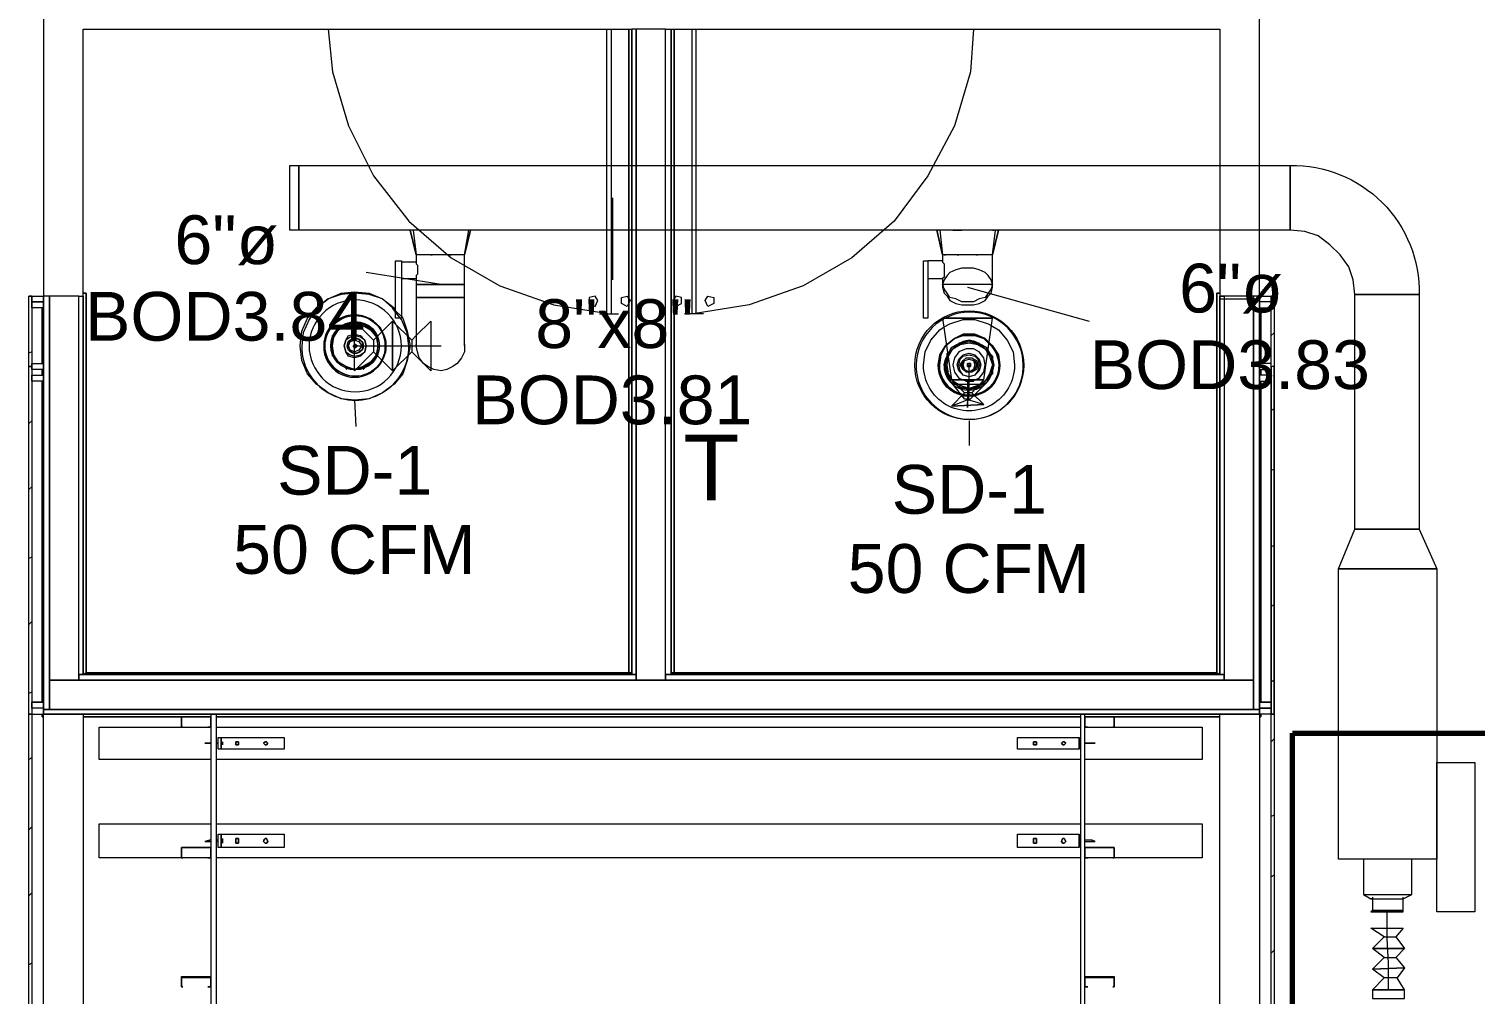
# Model space of a CAD drawing. Header units: metres. Extents: x 29 to 268, y -7 to 151.
# Drawn here: x 57.362 to 61.882, y 43.579 to 46.596 of the extents above; entities that cross this region are included whole.
import ezdxf

# ---------------------------------------------------------------- set-up
doc = ezdxf.new("R2010")
doc.units = ezdxf.units.M
doc.layers.add('HVAC - Ductos', color=5, linetype='Continuous', lineweight=50)
doc.layers.add('PDF2_Geometry', color=7, linetype='Continuous', true_color=0xaaaaaa)
doc.layers.add('PDF2_Text', color=7, linetype='Continuous')
doc.styles.add('PDF Helvetica', font='')
doc.styles.get('PDF Helvetica').set_extended_font_data('Helvetica')

msp = doc.modelspace()

# ---------------------------------------------------------------- linework, layer by layer
at = {"layer": 'HVAC - Ductos', "lineweight": 0}
for points in [[(58.2054, 46.1684), (58.2054, 45.9668), (58.1779, 45.9668), (58.1779, 46.1684)], [(61.3038, 45.9668), (58.2054, 45.9668), (58.2054, 46.1684), (61.3038, 46.1684)], [(58.6179, 45.8889), (58.6225, 45.8889)], [(58.6729, 45.8889), (58.6775, 45.8889), (58.6821, 45.8889), (58.6775, 45.8889)], [(60.2221, 45.8889), (60.2267, 45.8889)], [(60.2633, 45.8889), (60.2679, 45.8889)], [(60.3229, 45.8889), (60.3275, 45.8889)], [(58.5263, 45.6918), (58.5079, 45.6918), (58.5079, 45.8705), (58.5263, 45.8705)], [(60.1717, 45.6918), (60.1579, 45.6918), (60.1579, 45.8705), (60.1717, 45.8705)], [(58.7233, 45.7972), (58.7141, 45.7972), (58.7005, 45.7972), (58.6867, 45.7972), (58.6683, 45.7972), (58.65, 45.7972), (58.6271, 45.7972), (58.6087, 45.7972), (58.595, 45.7972), (58.5813, 45.7972), (58.5767, 45.7972), (58.5721, 45.7972), (58.5721, 45.756), (58.5767, 45.756), (58.5813, 45.756), (58.595, 45.756), (58.6087, 45.756), (58.6271, 45.756), (58.65, 45.756), (58.6683, 45.756), (58.6867, 45.756), (58.7005, 45.756), (58.7141, 45.756), (58.7233, 45.756)], [(60.2175, 45.788), (60.2221, 45.7697), (60.2313, 45.7605), (60.2404, 45.7468), (60.2588, 45.7376), (60.2771, 45.733), (60.2955, 45.733), (60.3138, 45.733), (60.3321, 45.7376), (60.3505, 45.7468), (60.3596, 45.7605), (60.3688, 45.7697), (60.3733, 45.788), (60.3733, 45.7972), (60.3688, 45.7834), (60.3596, 45.7697), (60.3505, 45.756), (60.3321, 45.7514), (60.3138, 45.7422), (60.2955, 45.7422), (60.2771, 45.7422), (60.2588, 45.7514), (60.2404, 45.756), (60.2313, 45.7697), (60.2221, 45.7834), (60.2175, 45.7972)], [(61.5055, 45.0318), (61.5055, 45.7651), (61.7071, 45.7651), (61.7071, 45.0318)], [(58.4529, 45.6047), (58.4483, 45.5772), (58.43, 45.5542), (58.4071, 45.5405), (58.3796, 45.5314), (58.3521, 45.5405), (58.3291, 45.5542), (58.3154, 45.5772), (58.3109, 45.6047), (58.3154, 45.6322), (58.3291, 45.6551), (58.3521, 45.6688), (58.3796, 45.678), (58.4071, 45.6688), (58.43, 45.6551), (58.4483, 45.6322)], [(58.4163, 45.6047), (58.4117, 45.623), (58.3979, 45.6322), (58.3796, 45.6368), (58.3659, 45.6322), (58.3521, 45.623), (58.3475, 45.6047), (58.3521, 45.623), (58.3613, 45.6368), (58.3796, 45.6414), (58.3979, 45.6368), (58.4117, 45.623)], [(58.3475, 45.6047), (58.3521, 45.5864), (58.3659, 45.5772), (58.3796, 45.5726), (58.3979, 45.5772), (58.4117, 45.5864), (58.4163, 45.6047), (58.4117, 45.5864), (58.3979, 45.5726), (58.3796, 45.568), (58.3613, 45.5726), (58.3521, 45.5864)], [(58.4071, 45.6047), (58.4025, 45.591), (58.3887, 45.5818), (58.375, 45.5818), (58.3613, 45.591), (58.3567, 45.6047), (58.3613, 45.6184), (58.375, 45.6276), (58.3887, 45.6276), (58.4025, 45.6184)], [(58.4025, 45.6047), (58.3933, 45.591), (58.3796, 45.5864), (58.3659, 45.591), (58.3613, 45.6047), (58.3659, 45.6184), (58.3796, 45.623), (58.3933, 45.6184)], [(58.3841, 45.6047), (58.3841, 45.6093), (58.3796, 45.6093), (58.375, 45.6047), (58.3796, 45.6093), (58.3841, 45.6093), (58.3887, 45.6047), (58.3841, 45.6001), (58.3796, 45.6001), (58.375, 45.6047), (58.3796, 45.6001), (58.3841, 45.6001)], [(60.2542, 45.6276), (60.2817, 45.6368), (60.3183, 45.6368), (60.3459, 45.6276), (60.3596, 45.6139), (60.3459, 45.6276), (60.3183, 45.6368), (60.2817, 45.6368), (60.2542, 45.6276), (60.2817, 45.6414), (60.3183, 45.6414), (60.3505, 45.6276), (60.3596, 45.6184), (60.3505, 45.6276), (60.3183, 45.6414), (60.2817, 45.6414), (60.2542, 45.6276), (60.2313, 45.6093), (60.2542, 45.6276), (60.2267, 45.6047)], [(60.3642, 45.5084), (60.3505, 45.4947), (60.3367, 45.481), (60.3183, 45.4718), (60.3001, 45.4718), (60.2817, 45.4718), (60.2633, 45.481), (60.2496, 45.4947), (60.2359, 45.5084), (60.2313, 45.5268), (60.2267, 45.5451), (60.2313, 45.5634), (60.2359, 45.5818), (60.2496, 45.5955), (60.2633, 45.6093), (60.2817, 45.6139), (60.3001, 45.6184), (60.3183, 45.6139), (60.3367, 45.6093), (60.3505, 45.5955), (60.3642, 45.5818), (60.3733, 45.5634), (60.3733, 45.5451), (60.3733, 45.5268)], [(60.2359, 45.5726), (60.2496, 45.5955), (60.2725, 45.6093), (60.3001, 45.6139), (60.3275, 45.6093), (60.3505, 45.5955), (60.3642, 45.5726), (60.3733, 45.5451), (60.3642, 45.5176), (60.3505, 45.4947), (60.3275, 45.481), (60.3001, 45.4718), (60.2725, 45.481), (60.2496, 45.4947), (60.2359, 45.5176), (60.2313, 45.5451)], [(60.3275, 45.6139), (60.3551, 45.6001), (60.3596, 45.591), (60.3551, 45.6001), (60.3367, 45.6093), (60.3183, 45.6184), (60.3001, 45.623)], [(60.2679, 45.5634), (60.2817, 45.5772), (60.3001, 45.5818), (60.3183, 45.5772), (60.3321, 45.5634), (60.3367, 45.5451), (60.3321, 45.5268), (60.3183, 45.513), (60.3001, 45.5084), (60.2817, 45.513), (60.2679, 45.5268), (60.2633, 45.5451)], [(60.2725, 45.5634), (60.2817, 45.5726), (60.3001, 45.5772), (60.3183, 45.5726), (60.3275, 45.5634), (60.3321, 45.5451), (60.3275, 45.5268), (60.3183, 45.513), (60.3001, 45.5084), (60.2817, 45.513), (60.2725, 45.5268), (60.2679, 45.5451)], [(60.2817, 45.5588), (60.2909, 45.568), (60.3092, 45.568), (60.3229, 45.5588), (60.3275, 45.5451), (60.3229, 45.5314), (60.3092, 45.5222), (60.2909, 45.5222), (60.2817, 45.5314), (60.2725, 45.5451)], [(60.2817, 45.5588), (60.2909, 45.568), (60.3092, 45.568), (60.3183, 45.5588), (60.3229, 45.5451), (60.3183, 45.5314), (60.3092, 45.5222), (60.2909, 45.5222), (60.2817, 45.5314), (60.2771, 45.5451)], [(60.2863, 45.5588), (60.3001, 45.5634), (60.3138, 45.5588), (60.3183, 45.5451), (60.3138, 45.5314), (60.3001, 45.5222), (60.2863, 45.5314), (60.2817, 45.5451)], [(60.2955, 45.5497), (60.2955, 45.5451), (60.2955, 45.5497), (60.3046, 45.5497), (60.3046, 45.5451), (60.3046, 45.5497)], [(60.3046, 45.5405), (60.3046, 45.5451), (60.3046, 45.5405), (60.2955, 45.5405), (60.2955, 45.5451), (60.2955, 45.5405)], [(60.245, 45.4992), (60.2496, 45.4992), (60.2633, 45.4992), (60.2817, 45.4992), (60.3046, 45.4992), (60.3275, 45.4992), (60.3413, 45.4992), (60.3459, 45.4992), (60.3413, 45.4992), (60.3275, 45.4992), (60.3046, 45.4992), (60.2817, 45.4992), (60.2633, 45.4992), (60.2496, 45.4992)], [(61.7621, 44.908), (61.7621, 44.0005), (61.4551, 44.0005), (61.4551, 44.908)], [(61.7621, 44.303), (61.8813, 44.303), (61.8813, 43.8355), (61.7621, 43.8355)], [(61.6842, 43.8905), (61.6842, 44.0005), (61.6797, 44.0005), (61.6751, 44.0005), (61.6613, 44.0005), (61.6475, 44.0005), (61.6292, 44.0005), (61.6063, 44.0005), (61.5879, 44.0005), (61.5697, 44.0005), (61.5559, 44.0005), (61.5421, 44.0005), (61.5329, 44.0005), (61.5329, 43.8905), (61.5559, 43.8768), (61.5605, 43.8768), (61.5697, 43.8768), (61.5834, 43.8768), (61.6063, 43.8768), (61.6292, 43.8768), (61.6475, 43.8768), (61.6567, 43.8768)], [(61.6567, 43.8355), (61.6567, 43.8401), (61.6521, 43.8401), (61.6384, 43.8401), (61.62, 43.8401), (61.5971, 43.8401), (61.5788, 43.8401), (61.5651, 43.8401), (61.5605, 43.8401), (61.5559, 43.8355), (61.5605, 43.8355), (61.5742, 43.8355), (61.5971, 43.8355), (61.62, 43.8355), (61.6384, 43.8355), (61.6521, 43.8355)], [(61.5605, 43.8401), (61.5651, 43.8401), (61.5742, 43.8401), (61.5834, 43.8401), (61.5925, 43.8401), (61.6063, 43.8401), (61.62, 43.8401), (61.6338, 43.8401), (61.6429, 43.8401), (61.6521, 43.8401), (61.6567, 43.8401), (61.6521, 43.8401), (61.6429, 43.8401), (61.6338, 43.8401), (61.62, 43.8401), (61.6063, 43.8401), (61.5925, 43.8401), (61.5834, 43.8401), (61.5742, 43.8401), (61.5651, 43.8401)], [(61.6613, 43.5926), (61.6567, 43.5926), (61.6475, 43.5926), (61.6384, 43.5926), (61.6246, 43.5926), (61.6109, 43.5926), (61.5971, 43.5926), (61.5879, 43.5926), (61.5742, 43.5926), (61.5697, 43.5926), (61.5605, 43.5926), (61.5697, 43.5926), (61.5742, 43.5926), (61.5879, 43.5926), (61.5971, 43.5926), (61.6109, 43.5926), (61.6246, 43.5926), (61.6384, 43.5926), (61.6475, 43.5926), (61.6567, 43.5926)], [(61.5605, 43.5926), (61.5651, 43.5926), (61.5788, 43.5926), (61.6017, 43.5926), (61.6246, 43.5926), (61.6429, 43.5926), (61.6567, 43.5926), (61.6613, 43.5926), (61.6567, 43.5926), (61.6429, 43.5926), (61.6246, 43.5926), (61.6017, 43.5926), (61.5788, 43.5926), (61.5651, 43.5926)], [(61.6613, 43.5926), (61.6567, 43.5926), (61.6429, 43.5926), (61.6246, 43.5926), (61.6017, 43.5926), (61.5788, 43.5926), (61.5651, 43.5926), (61.5605, 43.5926), (61.5651, 43.5926), (61.5788, 43.5926), (61.6017, 43.5926), (61.6246, 43.5926), (61.6429, 43.5926), (61.6567, 43.5926)]]:
    msp.add_lwpolyline(points, close=True, dxfattribs=at)
for points in [[(61.7071, 45.7651), (61.5055, 45.7651), (61.5009, 45.811), (61.4871, 45.8522), (61.4596, 45.8889), (61.4275, 45.921), (61.3909, 45.9484), (61.3496, 45.9622), (61.3038, 45.9668), (61.3038, 46.1684, -0.426212)], [(58.2375, 45.6047, 0.994592), (58.5263, 45.6047, 0.994121)], [(58.2833, 45.6047, 1.018637), (58.4759, 45.6047, 1.009884)], [(60.135, 45.5451, 1.013601), (60.4696, 45.5451, 0.986188)], [(60.3963, 45.5451, -1.018616), (60.2038, 45.5451), (60.2083, 45.5772), (60.2267, 45.6047), (60.2313, 45.6093), (60.2267, 45.6047), (60.2083, 45.5772), (60.2038, 45.5451), (60.2083, 45.513), (60.2267, 45.481), (60.2542, 45.4626), (60.2817, 45.4488), (60.3183, 45.4488), (60.3505, 45.4626), (60.3733, 45.481), (60.3917, 45.513), (60.3963, 45.5451), (60.3917, 45.5772), (60.3733, 45.6047), (60.3596, 45.6184), (60.3733, 45.6047), (60.3917, 45.5772), (60.3963, 45.5451), (60.3871, 45.5772), (60.3733, 45.6047), (60.3596, 45.6139, -1.593979), (60.2083, 45.5451), (60.2129, 45.5772), (60.2267, 45.6047, 1.394066)]]:
    msp.add_lwpolyline(points, format="xyb", close=True, dxfattribs=at)
for points in [[(59.1863, 46.0676), (59.1863, 45.811)], [(58.5263, 45.8155), (58.5721, 45.8155), (58.5721, 45.7972), (58.5767, 45.7972), (58.5813, 45.7972), (58.595, 45.7972), (58.6087, 45.7972), (58.6271, 45.7972), (58.65, 45.7972), (58.6683, 45.7972), (58.6867, 45.7972), (58.7005, 45.7972), (58.7141, 45.7972), (58.7233, 45.7972), (58.7233, 45.8889), (58.7371, 45.9668)], [(58.5721, 45.9668), (58.5629, 45.9668), (58.5583, 45.9668), (58.5537, 45.9668)], [(58.5537, 45.9668), (58.5721, 45.8889), (58.5537, 45.9668)], [(58.5537, 45.9668), (58.5537, 45.9668)], [(58.5629, 45.9668), (58.5721, 45.8889)], [(58.7187, 45.9668), (58.7005, 45.9668), (58.6959, 45.9668), (58.6913, 45.9668), (58.6821, 45.9668), (58.6683, 45.9668), (58.6637, 45.9668), (58.6591, 45.9668), (58.6363, 45.9668), (58.6317, 45.9668), (58.6271, 45.9668), (58.6133, 45.9668), (58.6041, 45.9668), (58.5996, 45.9668), (58.595, 45.9668), (58.5767, 45.9668)], [(58.7417, 45.9668), (58.7233, 45.8889), (58.7417, 45.9668), (58.7371, 45.9668), (58.7325, 45.9668), (58.7233, 45.9668)], [(58.7279, 45.9668), (58.7279, 45.9668)], [(58.7417, 45.9668), (58.7417, 45.9668)], [(60.245, 45.9668), (60.2404, 45.9668), (60.2221, 45.9668), (60.2129, 45.9668), (60.2038, 45.9668), (60.1992, 45.9668), (60.2038, 45.9668)], [(60.1992, 45.9668), (60.2175, 45.8889), (60.1992, 45.9668)], [(60.2083, 45.9668), (60.2175, 45.8889)], [(60.2496, 45.9668), (60.2542, 45.9668), (60.2771, 45.9668), (60.2633, 45.9668), (60.2542, 45.9668)], [(60.3092, 45.9668), (60.3046, 45.9668), (60.2817, 45.9668)], [(60.3871, 45.9668), (60.3917, 45.9668), (60.3733, 45.8889), (60.3917, 45.9668), (60.3871, 45.9668), (60.3825, 45.9668), (60.3779, 45.9668), (60.3688, 45.9668), (60.3505, 45.9668), (60.3413, 45.9668), (60.3367, 45.9668), (60.3275, 45.9668), (60.3138, 45.9668)], [(60.3138, 45.9668), (60.3138, 45.9668)], [(60.3733, 45.9668), (60.3779, 45.9668)], [(60.3733, 45.8889), (60.3825, 45.9668)], [(58.7233, 45.8889), (58.7187, 45.8889), (58.7141, 45.8889), (58.7005, 45.8889), (58.6867, 45.8889), (58.6683, 45.8889), (58.65, 45.8889), (58.6271, 45.8889), (58.6087, 45.8889), (58.595, 45.8889), (58.5813, 45.8889), (58.5767, 45.8889), (58.5721, 45.8889), (58.5721, 45.866), (58.5263, 45.866), (58.5263, 45.8614), (58.5263, 45.8568), (58.5263, 45.8476), (58.5263, 45.843), (58.5263, 45.8338), (58.5263, 45.8292), (58.5263, 45.8247), (58.5263, 45.8201)], [(58.5767, 45.8889), (58.5767, 45.8889)], [(58.5767, 45.8889), (58.5767, 45.8889)], [(60.3733, 45.7972), (60.3733, 45.8889), (60.3688, 45.8889), (60.3642, 45.8889), (60.3596, 45.8889), (60.3505, 45.8889), (60.3321, 45.8889), (60.3138, 45.8889), (60.2955, 45.8889), (60.2771, 45.8889), (60.2588, 45.8889), (60.2404, 45.8889), (60.2313, 45.8889), (60.2267, 45.8889), (60.2221, 45.8889), (60.2175, 45.8889), (60.2175, 45.8705), (60.1717, 45.8705), (60.1717, 45.866), (60.1717, 45.8614), (60.1717, 45.8568), (60.1717, 45.8476), (60.1717, 45.843), (60.1717, 45.8338), (60.1717, 45.8292), (60.1717, 45.8247), (60.1717, 45.8201), (60.1717, 45.8155), (60.2175, 45.8155), (60.2175, 45.7972), (60.2221, 45.7972)], [(58.65, 45.7972), (58.4163, 45.8338)], [(58.5721, 45.866), (58.5721, 45.8614), (58.5767, 45.8568), (58.5767, 45.8476), (58.5767, 45.8384), (58.5767, 45.8292), (58.5721, 45.8247), (58.5721, 45.8201), (58.5721, 45.8155)], [(60.2175, 45.8705), (60.2175, 45.866), (60.2221, 45.8614), (60.2221, 45.8568), (60.2221, 45.8476), (60.2221, 45.8384), (60.2221, 45.8292), (60.2221, 45.8201), (60.2175, 45.8155)], [(60.3733, 45.7972), (60.3688, 45.811), (60.3596, 45.8247), (60.3505, 45.8338), (60.3321, 45.843), (60.3138, 45.8476), (60.2955, 45.8476), (60.2771, 45.8476), (60.2588, 45.843), (60.2404, 45.8338), (60.2313, 45.8247), (60.2221, 45.811), (60.2175, 45.7972)], [(60.3688, 45.7972), (60.3733, 45.7972), (60.3688, 45.7972), (60.3596, 45.7972), (60.3505, 45.7972), (60.3321, 45.7972), (60.3138, 45.7972), (60.2955, 45.7972), (60.2771, 45.7972), (60.2588, 45.7972), (60.2404, 45.7972), (60.2313, 45.7972), (60.2221, 45.7972), (60.2175, 45.7972)], [(60.2955, 45.788), (60.6759, 45.6826)], [(58.5263, 45.6964), (58.5309, 45.6918), (58.5446, 45.6505), (58.5537, 45.6047), (58.5446, 45.5588), (58.5309, 45.5176), (58.5033, 45.4855), (58.4667, 45.458), (58.4254, 45.4397), (58.3796, 45.4351), (58.3383, 45.4397), (58.2971, 45.458), (58.2604, 45.4855), (58.2329, 45.5176), (58.2146, 45.5588), (58.21, 45.6047), (58.2146, 45.6505), (58.2329, 45.6918), (58.2604, 45.7238), (58.2971, 45.7514), (58.3383, 45.7697), (58.3796, 45.7742), (58.4254, 45.7697), (58.4667, 45.7514), (58.5033, 45.7238), (58.5079, 45.7147)], [(58.7233, 45.6047), (58.7233, 45.6093), (58.7233, 45.6276), (58.7233, 45.6597), (58.7233, 45.6964), (58.7233, 45.7376), (58.7233, 45.756), (58.7141, 45.756), (58.7005, 45.756), (58.6867, 45.756), (58.6683, 45.756), (58.65, 45.756), (58.6271, 45.756), (58.6087, 45.756), (58.595, 45.756), (58.5813, 45.756), (58.5767, 45.756), (58.5721, 45.756), (58.5721, 45.7147), (58.5721, 45.6734), (58.5721, 45.6414), (58.5721, 45.6184), (58.5721, 45.6047), (58.5721, 45.6093)], [(58.5079, 45.7147), (58.5263, 45.6964)], [(58.5263, 45.6872), (58.5079, 45.7101)], [(60.2175, 45.6918), (60.2175, 45.6918)], [(60.3092, 45.458), (60.3459, 45.4214), (60.245, 45.4168), (60.2863, 45.458), (60.245, 45.4992), (60.3459, 45.4992), (60.3733, 45.6918), (60.3642, 45.6918), (60.3505, 45.6918), (60.3229, 45.6918), (60.2955, 45.6918), (60.2679, 45.6918), (60.2404, 45.6918), (60.2267, 45.6918), (60.2175, 45.6918), (60.2267, 45.6918), (60.2404, 45.6918), (60.2679, 45.6918), (60.2955, 45.6918), (60.3229, 45.6918), (60.3505, 45.6918), (60.3642, 45.6918), (60.3733, 45.6918)], [(60.2175, 45.6918), (60.245, 45.4992), (60.3459, 45.4992), (60.3092, 45.458), (60.2863, 45.458)], [(58.3154, 45.6368), (58.3291, 45.6551), (58.3521, 45.6688)], [(58.3521, 45.6734), (58.3567, 45.6734), (58.3796, 45.678), (58.4025, 45.6734)], [(58.4391, 45.623), (58.4987, 45.6826), (58.4987, 45.5268), (58.4391, 45.5864), (58.3796, 45.5268), (58.3796, 45.6826)], [(58.3796, 45.5268), (58.3796, 45.6826), (58.4391, 45.623), (58.4391, 45.5864)], [(58.4071, 45.6734), (58.4117, 45.6734)], [(58.4117, 45.6688), (58.4346, 45.6551), (58.4483, 45.6368), (58.4529, 45.6322)], [(58.6179, 45.536), (58.6179, 45.5268), (58.5583, 45.5864), (58.4987, 45.5268), (58.4987, 45.6826), (58.5583, 45.623), (58.5583, 45.5864)], [(58.5721, 45.6368), (58.6179, 45.6826), (58.6179, 45.536)], [(60.2221, 45.6642), (60.2404, 45.6734), (60.2817, 45.6872), (60.3183, 45.6872), (60.3596, 45.6734), (60.3688, 45.6688)], [(58.3109, 45.5818), (58.3063, 45.6047), (58.3109, 45.6276)], [(58.3109, 45.6322), (58.3109, 45.6368)], [(58.3796, 45.6047), (58.3979, 45.6047), (58.4346, 45.6047), (58.485, 45.6047), (58.5446, 45.6047), (58.5721, 45.6047), (58.595, 45.6047), (58.6317, 45.6047), (58.65, 45.6047)], [(58.4483, 45.6276), (58.4529, 45.6047), (58.4483, 45.5818)], [(58.5721, 45.6368), (58.5583, 45.623)], [(58.7233, 45.6093), (58.7233, 45.6047), (58.7233, 45.5864), (58.7141, 45.568), (58.7005, 45.5497), (58.6867, 45.5405), (58.6683, 45.5314), (58.65, 45.5268), (58.6271, 45.5314), (58.6087, 45.5405), (58.595, 45.5497), (58.5813, 45.568), (58.5767, 45.5864), (58.5721, 45.6047)], [(60.2679, 45.6139), (60.2725, 45.6139), (60.3001, 45.623), (60.2817, 45.6184), (60.2633, 45.6093), (60.245, 45.6001), (60.2359, 45.5818), (60.2313, 45.5818)], [(60.2359, 45.5818), (60.245, 45.6001), (60.2725, 45.6139)], [(60.2359, 45.5772), (60.2496, 45.5955), (60.2679, 45.6093)], [(60.2725, 45.6139), (60.2725, 45.6139)], [(60.2771, 45.6139), (60.3001, 45.6184), (60.3275, 45.6139), (60.3321, 45.6139)], [(60.3275, 45.6139), (60.3275, 45.6139)], [(60.3321, 45.6093), (60.3505, 45.5955), (60.3642, 45.5772)], [(58.3109, 45.5726), (58.3109, 45.5772)], [(58.3521, 45.5405), (58.3291, 45.5542), (58.3154, 45.5726)], [(58.4529, 45.5772), (58.4483, 45.5726), (58.4346, 45.5542), (58.4117, 45.5405)], [(60.2359, 45.5818), (60.2313, 45.5726), (60.2221, 45.5451), (60.2267, 45.5634), (60.2313, 45.5726), (60.2313, 45.5772), (60.2313, 45.5818)], [(60.2313, 45.513), (60.2313, 45.5176), (60.2267, 45.5451), (60.2313, 45.568)], [(60.2313, 45.5772), (60.2313, 45.5726)], [(60.3183, 45.4992), (60.3321, 45.5038), (60.3459, 45.5222), (60.3505, 45.5451), (60.3459, 45.568), (60.3321, 45.5864), (60.3138, 45.5955), (60.2909, 45.5955), (60.2679, 45.5864), (60.2542, 45.568), (60.2496, 45.5451), (60.2542, 45.5222), (60.2679, 45.5038), (60.2817, 45.4992)], [(60.3733, 45.5726), (60.3688, 45.5772)], [(60.3688, 45.568), (60.3733, 45.5451), (60.3688, 45.5176)], [(58.3567, 45.5314), (58.3521, 45.536)], [(58.4025, 45.536), (58.3796, 45.5314), (58.3567, 45.536)], [(58.4117, 45.536), (58.4071, 45.5314)], [(60.2542, 45.4855), (60.2496, 45.4947), (60.2359, 45.513)], [(60.2955, 45.4992), (60.2955, 45.4488), (60.2955, 45.4214), (60.2955, 45.4122), (60.2955, 45.426), (60.3001, 45.4488), (60.3001, 45.4764), (60.3001, 45.4992), (60.3001, 45.5222), (60.3001, 45.5405), (60.3001, 45.5451)], [(60.3642, 45.513), (60.3505, 45.4947), (60.3321, 45.4764), (60.3275, 45.4718)], [(60.3688, 45.513), (60.3733, 45.5176)], [(60.2863, 45.4397), (60.2496, 45.4855), (60.3505, 45.4855), (60.3046, 45.4397), (60.245, 45.4168), (60.3459, 45.4214), (60.2863, 45.4397), (60.3046, 45.4397)], [(60.2771, 45.4718), (60.2725, 45.4718), (60.2679, 45.4764), (60.2588, 45.4855)], [(60.2633, 45.481), (60.2633, 45.481)], [(60.3275, 45.4764), (60.3001, 45.4718), (60.2771, 45.4764)], [(60.2817, 45.4992), (60.2909, 45.4947), (60.3138, 45.4947), (60.3183, 45.4992)], [(60.3001, 45.4992), (60.3001, 45.4992)], [(58.3796, 45.4351), (58.3841, 45.3526)], [(60.2955, 45.4122), (60.2955, 45.4122)], [(60.3001, 45.371), (60.3001, 45.293)], [(61.4551, 44.908), (61.5055, 45.0318)], [(61.5055, 45.0318), (61.7071, 45.0318)], [(61.7071, 45.0318), (61.7621, 44.908)], [(61.7621, 44.908), (61.4551, 44.908)], [(61.5329, 43.8905), (61.5421, 43.8905), (61.5559, 43.8905), (61.5697, 43.8905), (61.5879, 43.8905), (61.6063, 43.8905), (61.6292, 43.8905), (61.6475, 43.8905), (61.6613, 43.8905), (61.6751, 43.8905), (61.6797, 43.8905), (61.6842, 43.8905)], [(61.5605, 43.8768), (61.5559, 43.8768)], [(61.5605, 43.8813), (61.5605, 43.8401), (61.5651, 43.8401), (61.5788, 43.8401), (61.5971, 43.8401), (61.62, 43.8401), (61.6384, 43.8401), (61.6521, 43.8401), (61.6567, 43.8401), (61.6567, 43.8813)], [(61.6567, 43.8355), (61.6521, 43.8355), (61.6384, 43.8355), (61.62, 43.8355), (61.5971, 43.8355), (61.5742, 43.8355), (61.5605, 43.8355), (61.5559, 43.8355)], [(61.6109, 43.5926), (61.6109, 43.6751), (61.6063, 43.753), (61.6063, 43.8355)], [(61.5971, 43.7576), (61.5559, 43.7851), (61.6567, 43.7851), (61.6338, 43.7576), (61.6613, 43.7209), (61.5605, 43.7209), (61.5971, 43.7576), (61.6338, 43.7576)], [(61.5971, 43.6934), (61.5605, 43.7209), (61.6613, 43.7209), (61.6338, 43.6934), (61.6613, 43.6613), (61.5605, 43.6568), (61.5971, 43.6934), (61.6338, 43.6934)], [(61.5971, 43.6292), (61.5605, 43.6568), (61.6613, 43.6613), (61.6384, 43.6292), (61.5971, 43.6292), (61.5605, 43.5926), (61.5605, 43.5651), (61.5697, 43.5651), (61.5742, 43.5651), (61.5879, 43.5651), (61.5971, 43.5651), (61.6109, 43.5651), (61.6246, 43.5651), (61.6384, 43.5651), (61.6475, 43.5651), (61.6567, 43.5651), (61.6613, 43.5651), (61.6613, 43.5926), (61.5605, 43.5926), (61.6613, 43.5926), (61.6384, 43.6292)], [(61.5605, 43.5926), (61.5605, 43.5926)], [(61.6613, 43.5926), (61.6613, 43.5926)]]:
    msp.add_lwpolyline(points, dxfattribs=at)
for points in [[(58.5079, 45.7101), (58.4987, 45.7238), (58.4667, 45.7514), (58.4254, 45.7651), (58.3796, 45.7697), (58.3383, 45.7651), (58.2971, 45.7514), (58.2604, 45.7238), (58.2375, 45.6872), (58.2191, 45.646), (58.2146, 45.6047, 1.013601), (58.5492, 45.6047), (58.5446, 45.646), (58.5263, 45.6872)], [(60.3688, 45.6688), (60.3917, 45.6551), (60.4192, 45.623), (60.4375, 45.5864), (60.4421, 45.5451, -1.008581), (60.1579, 45.5451), (60.1625, 45.5864), (60.1809, 45.623), (60.2083, 45.6551), (60.2221, 45.6642)], [(60.2725, 45.4718), (60.2725, 45.4764), (60.2679, 45.4764), (60.2633, 45.481), (60.245, 45.4901), (60.2359, 45.5084), (60.2313, 45.513), (60.2313, 45.5176), (60.2267, 45.5268), (60.2221, 45.5451, 1.425703), (60.3596, 45.591), (60.3642, 45.5818), (60.3688, 45.5772), (60.3688, 45.5726), (60.3733, 45.5726), (60.3733, 45.5634), (60.3779, 45.5451), (60.3733, 45.5268), (60.3733, 45.5176), (60.3688, 45.5176), (60.3688, 45.513), (60.3642, 45.5084), (60.3551, 45.4901), (60.3367, 45.481), (60.3321, 45.4764), (60.3275, 45.4764), (60.3275, 45.4718), (60.3183, 45.4718), (60.3001, 45.4672), (60.2817, 45.4718), (60.2771, 45.4718)]]:
    msp.add_lwpolyline(points, format="xyb", dxfattribs=at)
at = {"layer": 'HVAC - Ductos', "color": 7, "lineweight": 0}
for centre, radius in [((58.3809, 45.6047), 0.095), ((58.3809, 45.6047), 0.095), ((58.3829, 45.6047), 0.095), ((60.3008, 45.5443), 0.1703), ((58.3791, 45.6051), 0.0738), ((58.3819, 45.6054), 0.0756)]:
    msp.add_circle(centre, radius, dxfattribs=at)
msp.add_ellipse((58.3819, 45.6047), major_axis=(0.0252, 0), ratio=0.94403, start_param=0.001418, end_param=6.284603, dxfattribs=at)
at = {"layer": 'PDF2_Geometry', "lineweight": 0}
for points in [[(57.4079, 46.7184), (57.4079, 45.7605), (57.4079, 44.578), (57.4079, 44.4542), (61.2075, 44.4542), (61.2075, 44.578), (61.2075, 45.7605), (61.2121, 45.7605), (61.2075, 45.7605), (61.2442, 45.7605), (61.2442, 45.7422), (61.2075, 45.7422), (61.2075, 45.7605), (61.1892, 45.7605), (61.1892, 44.468), (61.2075, 44.468), (61.2075, 45.7605), (61.0838, 45.7605), (61.0975, 45.7605), (61.0975, 44.578), (61.0838, 44.578), (61.0746, 44.5826), (59.3696, 44.5826), (61.0746, 44.5826), (61.0746, 45.7697), (61.0838, 45.7697), (61.0746, 45.7697), (61.0746, 44.5826)], [(61.0838, 44.578), (59.42, 44.578), (61.0838, 44.578), (59.3696, 44.578), (59.3513, 44.578), (59.3513, 46.5947), (59.3696, 46.5947), (61.0838, 46.5947), (61.0838, 45.7514), (61.2075, 45.7514), (61.2075, 46.5947), (61.2075, 46.7184)], [(58.2971, 46.5947), (58.3109, 46.4618), (58.3613, 46.2922), (58.4391, 46.1364), (58.5492, 45.9943), (58.6821, 45.8797), (58.8333, 45.7926), (59.0029, 45.733), (59.1771, 45.7055)], [(59.1679, 45.7055), (59.1679, 46.5947)], [(59.1817, 46.5947), (59.1817, 45.7055)], [(59.2459, 46.5947), (59.2459, 44.578), (59.2459, 46.5947)], [(59.3696, 46.5947), (59.3696, 44.578)], [(59.3696, 46.5947), (59.3696, 44.578)], [(59.3696, 46.5947), (59.3696, 44.578)], [(59.3696, 46.5947), (59.3696, 46.5947)], [(59.3696, 44.578), (59.3696, 46.5947), (59.3696, 44.578)], [(59.3696, 44.578), (59.3696, 46.5947)], [(59.4337, 46.5947), (59.4337, 45.7055)], [(60.3138, 46.5947), (60.3046, 46.4618), (60.2542, 46.2922), (60.1717, 46.1364), (60.0663, 45.9943), (59.9333, 45.8797), (59.7821, 45.7926), (59.6125, 45.733), (59.4383, 45.7055)], [(59.4475, 45.7055), (59.4475, 46.5947)], [(57.3621, 44.4542), (57.3621, 45.5405), (57.3713, 45.5405), (57.3713, 44.4542), (57.3621, 44.4542), (57.3621, 45.5405), (57.3621, 45.7605), (57.3713, 45.7605), (57.3621, 45.7605)], [(57.4079, 45.7605), (57.4079, 44.4542), (57.4079, 45.7605)], [(57.5317, 45.7605), (57.5317, 45.7605)], [(57.5317, 45.7605), (57.5317, 45.7605)], [(57.5317, 44.578), (57.5317, 45.7605), (57.5317, 44.578)], [(57.5317, 45.7605), (57.5317, 45.7605)], [(61.0838, 45.7605), (61.0838, 44.578)], [(61.0838, 45.7605), (61.0838, 44.578), (61.0838, 45.7605)], [(61.0838, 45.7605), (61.0838, 44.578)], [(61.2442, 43.4001), (61.2442, 44.4542), (61.2534, 44.4542), (61.2534, 45.5405), (61.2442, 45.5405), (61.2442, 45.7605), (61.2534, 45.7605), (61.2534, 45.5405), (61.2442, 45.5405), (61.2442, 44.4542), (61.2442, 44.4726), (61.2442, 44.4909), (61.2075, 44.4909), (61.2075, 45.4947), (61.2442, 45.4947), (61.2442, 45.513), (61.2075, 45.513), (61.2075, 45.5314), (61.2442, 45.5314), (61.2442, 45.5497), (61.2442, 45.7238)], [(61.2075, 45.7605), (61.2075, 45.7605)], [(61.2075, 44.4542), (61.2075, 45.7605), (61.2075, 44.4542)], [(61.2442, 45.5497), (61.2075, 45.5497), (61.2075, 45.7238), (61.2442, 45.7238), (61.2442, 45.7422), (61.2075, 45.7422)], [(61.2534, 45.7605), (61.2442, 45.7605), (61.2534, 45.7605), (61.2534, 45.5405), (61.2534, 44.4542), (61.2534, 43.4001)], [(57.3713, 45.7238), (57.3713, 45.5497)], [(59.145, 45.7055), (59.2046, 45.7055)], [(59.4705, 45.7055), (59.4109, 45.7055)], [(61.2075, 45.513), (61.2075, 45.5314), (61.2075, 45.5497), (61.2075, 45.7238)], [(61.2534, 45.646), (61.2442, 45.6368)], [(57.3713, 45.5864), (57.3621, 45.5818)], [(57.3713, 45.5497), (57.4079, 45.5497)], [(57.3713, 45.5314), (57.3713, 45.5497)], [(57.4079, 45.5314), (57.3713, 45.5314)], [(57.3713, 45.5314), (57.3713, 44.4909)], [(57.4079, 45.5497), (57.4079, 45.5314)], [(61.2075, 44.4542), (61.2121, 44.4451), (61.2121, 44.4542), (61.2121, 44.4451), (61.2075, 44.4451), (61.2121, 44.4451), (61.2075, 44.4542), (61.2075, 44.4726), (61.2075, 44.4909), (61.2442, 44.4909), (61.2442, 45.5314)], [(61.2075, 44.4909), (61.2075, 45.4947)], [(61.2534, 45.4076), (61.2442, 45.403)], [(57.3713, 45.371), (57.3621, 45.3618)], [(61.2534, 45.2197), (61.2442, 45.2151)], [(57.3713, 45.1647), (57.3621, 45.1555)], [(61.2534, 44.9814), (61.2442, 44.9768)], [(57.3713, 44.9447), (57.3621, 44.9401)], [(61.2534, 44.798), (61.2442, 44.7889)], [(57.3713, 44.743), (57.3621, 44.7338)], [(57.5179, 44.578), (57.5179, 44.578)], [(57.5317, 44.578), (57.5317, 44.578)], [(59.2459, 44.578), (59.2459, 44.578)], [(59.2596, 44.578), (59.2596, 44.578)], [(61.0838, 44.578), (61.0746, 44.5826)], [(61.0838, 44.578), (61.0838, 44.578)], [(61.0975, 44.578), (61.0975, 44.578)], [(57.3713, 44.523), (57.3621, 44.5184)], [(61.2534, 44.5596), (61.2442, 44.5551)], [(57.3713, 44.4726), (57.3713, 44.4909)], [(61.2534, 44.4542), (61.2442, 44.4542), (61.2075, 44.4542), (61.2075, 39.1651), (61.2075, 36.1859), (61.0838, 36.1859), (61.0746, 36.1905), (57.5409, 36.1905), (57.5317, 36.1859), (57.4079, 36.1859), (57.4079, 39.1651), (57.4079, 44.4542), (57.4033, 44.4451), (57.4079, 44.4451), (57.4033, 44.4451), (57.4079, 44.4542), (57.4079, 44.4726), (57.3713, 44.4726), (57.3713, 44.4542), (57.4079, 44.4542)], [(57.4079, 44.4726), (57.3713, 44.4726)], [(57.4079, 44.4909), (57.4079, 44.4726)], [(57.4079, 44.4542), (61.2075, 44.4542), (57.4079, 44.4542)], [(57.4079, 44.4542), (57.4079, 44.4542)], [(57.5317, 44.4542), (57.5317, 40.5996), (61.0838, 40.5996), (61.0838, 44.4542)], [(61.2075, 44.4542), (61.2075, 44.4542)], [(61.2075, 44.4542), (61.2075, 44.4542)], [(61.2075, 44.4542), (61.2075, 44.4542)], [(57.9304, 44.3122), (57.5821, 44.3122), (57.5821, 44.413), (57.8387, 44.413), (57.9304, 44.413)], [(57.8433, 44.413), (57.8433, 44.413)], [(57.9213, 44.413), (57.9213, 44.413)], [(57.9487, 44.413), (60.6483, 44.413)], [(60.6621, 44.413), (60.7538, 44.413), (61.0288, 44.413), (61.0288, 44.3122), (60.6621, 44.3122)], [(60.6713, 44.413), (60.6713, 44.413)], [(60.7492, 44.413), (60.7492, 44.413)], [(57.9121, 44.3626), (57.9259, 44.3626), (57.9121, 44.3626)], [(57.9259, 44.3626), (57.9259, 44.3626)], [(57.9487, 44.3626), (57.9533, 44.3626), (57.9487, 44.3626)], [(57.9625, 44.3672), (57.9625, 44.3672)], [(57.9625, 44.358), (57.9625, 44.358)], [(60.6438, 44.3443), (60.6438, 44.3809)], [(60.6438, 44.3672), (60.6438, 44.3672)], [(60.6438, 44.358), (60.6438, 44.358)], [(60.6621, 44.3626), (60.685, 44.3626), (60.6621, 44.3626)], [(60.685, 44.3626), (60.6942, 44.3626), (60.685, 44.3626)], [(60.685, 44.3626), (60.685, 44.3626)], [(61.2534, 44.3764), (61.2442, 44.3672)], [(57.3713, 44.3168), (57.3621, 44.3122)], [(60.6483, 44.3122), (57.9487, 44.3122)], [(57.9304, 44.0051), (57.8387, 44.0051), (57.5821, 44.0051), (57.5821, 44.1105), (57.9304, 44.1105)], [(57.9487, 44.1105), (60.6483, 44.1105)], [(60.6621, 44.1105), (61.0288, 44.1105), (61.0288, 44.0051), (60.7538, 44.0051), (60.6621, 44.0051)], [(61.2534, 44.138), (61.2442, 44.1334)], [(57.3713, 44.1014), (57.3621, 44.0922)], [(60.6438, 44.0372), (60.6438, 44.0784)], [(57.9304, 44.0601), (57.9259, 44.0601), (57.9121, 44.0555), (57.9259, 44.0555), (57.9304, 44.0555)], [(57.9259, 44.0555), (57.9259, 44.0601)], [(57.9304, 44.0372), (57.9304, 44.0372)], [(57.9304, 44.0372), (57.9304, 44.0372)], [(57.9533, 44.0601), (57.9487, 44.0601)], [(57.9487, 44.0555), (57.9533, 44.0555)], [(57.9625, 44.0647), (57.9625, 44.0601)], [(57.9625, 44.0555), (57.9625, 44.0509)], [(60.6438, 44.0601), (60.6438, 44.0647)], [(60.6438, 44.0509), (60.6438, 44.0555)], [(60.6621, 44.0555), (60.685, 44.0555), (60.6942, 44.0555), (60.685, 44.0601), (60.6621, 44.0601)], [(60.685, 44.0601), (60.685, 44.0555)], [(60.685, 44.0555), (60.685, 44.0555)], [(60.7538, 44.0372), (60.7538, 44.0372)], [(60.7538, 44.0372), (60.7538, 44.0372)], [(57.8433, 44.0051), (57.8433, 44.0051)], [(57.9213, 44.0051), (57.9213, 44.0051)], [(60.6483, 44.0051), (57.9487, 44.0051)], [(60.6713, 44.0051), (60.6713, 44.0051)], [(60.7492, 44.0051), (60.7492, 44.0051)], [(61.2534, 43.9501), (61.2442, 43.9455)], [(57.3713, 43.8951), (57.3621, 43.8859)], [(61.2534, 43.7163), (61.2442, 43.7072)], [(57.3713, 43.6751), (57.3621, 43.6705)], [(57.9304, 43.6292), (57.9304, 43.6292)], [(60.7538, 43.6292), (60.7538, 43.6292)], [(57.8433, 43.6018), (57.8433, 43.6018)], [(57.9213, 43.6018), (57.9213, 43.6018)], [(60.6713, 43.6018), (60.6713, 43.6018)], [(60.7492, 43.6018), (60.7492, 43.6018)]]:
    msp.add_lwpolyline(points, dxfattribs=at)
for points in [[(57.5409, 44.5826), (57.5409, 45.7697), (57.5409, 44.5826), (57.5317, 44.578), (57.5317, 45.7605), (57.5317, 44.578), (57.5179, 44.578), (59.2596, 44.578), (59.2596, 46.5947), (59.2596, 44.5596), (59.3513, 44.5596), (59.3513, 46.5947), (59.2596, 46.5947), (59.2459, 46.5947), (59.2459, 44.578), (59.2596, 44.578), (59.2459, 44.578), (57.5317, 44.578), (59.2046, 44.578), (57.5317, 44.578), (57.5179, 44.578), (57.5179, 45.7605), (57.5317, 45.7605), (57.5317, 46.5947), (59.2459, 46.5947), (59.2459, 44.578), (59.2459, 46.5947), (59.2459, 44.578), (57.5317, 44.578), (57.5317, 45.7605), (57.5317, 44.578)], [(59.2367, 46.5947), (59.2367, 44.578)], [(59.3787, 46.5947), (59.3787, 44.578)], [(57.3713, 45.5405), (57.3621, 45.5405), (57.3621, 45.7605), (57.3713, 45.7605)], [(57.4079, 45.7422), (57.3713, 45.7422), (57.3713, 45.7605), (57.4079, 45.7605)], [(57.3713, 45.7238), (57.3713, 45.7422), (57.4079, 45.7422), (57.4079, 45.7238)], [(57.4079, 44.468), (57.4263, 44.468), (57.4263, 45.7605), (57.4079, 45.7605)], [(57.4263, 44.5596), (57.5179, 44.5596), (57.5179, 45.7605), (57.4263, 45.7605)], [(57.5409, 45.7697), (57.5317, 45.7697)], [(59.1404, 45.7468), (59.1313, 45.7605), (59.1129, 45.756), (59.1129, 45.7376), (59.1313, 45.7284)], [(59.2413, 45.7468), (59.2321, 45.7284), (59.2137, 45.7376), (59.2137, 45.756), (59.2321, 45.7605)], [(59.3742, 45.7468), (59.3833, 45.7284), (59.4017, 45.7376), (59.4017, 45.756), (59.3833, 45.7605)], [(59.475, 45.7468), (59.4842, 45.7605), (59.5025, 45.756), (59.5025, 45.7376), (59.4842, 45.7284)], [(61.0838, 45.7605), (61.0838, 44.578)], [(61.0975, 44.5596), (61.1892, 44.5596), (61.1892, 45.7605), (61.0975, 45.7605)], [(57.4033, 45.5497), (57.4033, 45.7238)], [(57.4079, 45.7238), (57.4079, 45.5497)], [(61.2121, 45.5497), (61.2121, 45.7238)], [(57.3713, 45.4947), (57.3713, 45.513), (57.4079, 45.513), (57.4079, 45.4947)], [(57.4033, 45.513), (57.4033, 45.5314)], [(57.4079, 45.5314), (57.4079, 45.513)], [(61.2121, 45.513), (61.2121, 45.5314)], [(57.4033, 44.4909), (57.4033, 45.4947)], [(57.4079, 45.4947), (57.4079, 44.4909)], [(61.2121, 44.4909), (61.2121, 45.4947)], [(59.2596, 44.5596), (59.2596, 44.578), (57.5179, 44.578), (57.5179, 44.5596)], [(57.5409, 44.5826), (59.2459, 44.5826)], [(59.3513, 44.578), (59.3513, 44.5596), (61.0975, 44.5596), (61.0975, 44.578)], [(59.3513, 44.578), (59.3696, 44.578), (61.0838, 44.578), (61.0975, 44.578)], [(61.1892, 44.468), (61.1892, 44.5596), (57.4263, 44.5596), (57.4263, 44.468)], [(57.4079, 44.4909), (57.3713, 44.4909)], [(61.2442, 44.4726), (61.2075, 44.4726)], [(57.3713, 43.4001), (57.3621, 43.4001), (57.3621, 44.4542), (57.3713, 44.4542)], [(57.4033, 44.4451), (57.4033, 44.4542)], [(57.4079, 44.468), (57.4079, 44.4542), (61.2075, 44.4542), (61.2075, 44.468)], [(57.5317, 44.4451), (57.9304, 44.4451)], [(60.6483, 44.4542), (60.6483, 40.5996), (60.6621, 40.5996), (60.6621, 44.4542), (60.7033, 44.4542), (60.6621, 44.4542), (60.6483, 44.4542), (57.9487, 44.4542), (57.9304, 44.4542), (57.7104, 44.4542), (57.9304, 44.4542), (57.9304, 40.5996), (57.9487, 40.5996), (57.9487, 44.4542)], [(57.8387, 44.4405), (57.8387, 44.4451), (57.8433, 44.4451), (57.9304, 44.4451), (57.9304, 44.4405), (57.9304, 44.413), (57.9213, 44.413), (57.9304, 44.413), (57.9304, 44.4405), (57.9304, 44.4451), (57.8433, 44.4451), (57.8387, 44.4451), (57.8387, 44.4405), (57.8387, 44.413)], [(57.9487, 44.4451), (60.6483, 44.4451)], [(60.7538, 44.4405), (60.7538, 44.4451), (60.6667, 44.4451), (60.6621, 44.4451), (60.6621, 44.4405), (60.6621, 44.413), (60.6713, 44.413), (60.6621, 44.413), (60.6621, 44.4405), (60.6621, 44.4451), (60.6667, 44.4451), (60.7538, 44.4451), (60.7538, 44.4405), (60.7538, 44.413)], [(60.6621, 44.4451), (61.0838, 44.4451)], [(57.8433, 44.413), (57.8387, 44.413)], [(60.7492, 44.413), (60.7538, 44.413)], [(57.9259, 44.3626), (57.9304, 44.3626)], [(57.9533, 44.3809), (57.9625, 44.3809), (58.1596, 44.3809), (58.1596, 44.3443), (57.9625, 44.3443), (57.9533, 44.3443)], [(57.9625, 44.3809), (57.9625, 44.3443)], [(57.9625, 44.3626), (57.9625, 44.358), (57.9625, 44.3626), (57.9625, 44.3672)], [(57.9671, 44.3626), (57.9671, 44.358), (57.9671, 44.3626), (57.9671, 44.3672)], [(58.0083, 44.3626), (58.0083, 44.358), (58.0175, 44.358), (58.0175, 44.3626), (58.0175, 44.3672), (58.0083, 44.3672)], [(58.0175, 44.3626), (58.0175, 44.358), (58.0083, 44.358), (58.0083, 44.3626), (58.0083, 44.3672), (58.0175, 44.3672)], [(58.0954, 44.3626), (58.1, 44.358), (58.1046, 44.358), (58.1091, 44.3626), (58.1046, 44.3672), (58.1, 44.3672)], [(58.1091, 44.3626), (58.1046, 44.358), (58.1, 44.358), (58.0954, 44.3626), (58.1, 44.3672), (58.1046, 44.3672)], [(60.6438, 44.3809), (60.6438, 44.3443), (60.4513, 44.3443), (60.4513, 44.3809)], [(60.5017, 44.3626), (60.5017, 44.358), (60.5109, 44.358), (60.5109, 44.3626), (60.5109, 44.3672), (60.5017, 44.3672)], [(60.5109, 44.3626), (60.5109, 44.358), (60.5017, 44.358), (60.5017, 44.3626), (60.5017, 44.3672), (60.5109, 44.3672)], [(60.5888, 44.3626), (60.5933, 44.358), (60.5979, 44.358), (60.6025, 44.3626), (60.5979, 44.3672), (60.5933, 44.3672)], [(60.6025, 44.3626), (60.5979, 44.358), (60.5933, 44.358), (60.5888, 44.3626), (60.5933, 44.3672), (60.5979, 44.3672)], [(60.6438, 44.3626), (60.6438, 44.358), (60.6438, 44.3626), (60.6438, 44.3672), (60.6438, 44.3626), (60.6438, 44.358), (60.6438, 44.3626), (60.6438, 44.3672)], [(57.9533, 44.0784), (57.9625, 44.0784), (58.1596, 44.0784), (58.1596, 44.0372), (57.9625, 44.0372), (57.9533, 44.0372)], [(57.9625, 44.0784), (57.9625, 44.0372)], [(60.6438, 44.0784), (60.6438, 44.0372), (60.4513, 44.0372), (60.4513, 44.0784)], [(57.8387, 44.0372), (57.8433, 44.0372), (57.9304, 44.0372), (57.9304, 44.0051), (57.9213, 44.0051), (57.9304, 44.0051), (57.9304, 44.0372), (57.8433, 44.0372), (57.8387, 44.0372), (57.8387, 44.0051)], [(57.9625, 44.0555), (57.9625, 44.0509), (57.9625, 44.0555), (57.9625, 44.0647)], [(57.9671, 44.0555), (57.9671, 44.0509), (57.9671, 44.0555), (57.9671, 44.0647)], [(58.0083, 44.0555), (58.0083, 44.0509), (58.0175, 44.0509), (58.0175, 44.0555), (58.0175, 44.0647), (58.0083, 44.0647), (58.0083, 44.0601)], [(58.0175, 44.0555), (58.0175, 44.0509), (58.0083, 44.0509), (58.0083, 44.0555), (58.0083, 44.0647), (58.0175, 44.0647)], [(58.0954, 44.0555), (58.1, 44.0509), (58.1046, 44.0509), (58.1091, 44.0555), (58.1046, 44.0647), (58.1, 44.0647), (58.0954, 44.0601)], [(58.1091, 44.0555), (58.1046, 44.0509), (58.1, 44.0509), (58.0954, 44.0555), (58.1, 44.0647), (58.1046, 44.0647)], [(60.5017, 44.0555), (60.5017, 44.0509), (60.5109, 44.0509), (60.5109, 44.0555), (60.5109, 44.0647), (60.5017, 44.0647), (60.5017, 44.0601)], [(60.5109, 44.0555), (60.5109, 44.0509), (60.5017, 44.0509), (60.5017, 44.0555), (60.5017, 44.0647), (60.5109, 44.0647)], [(60.5888, 44.0555), (60.5933, 44.0509), (60.5979, 44.0509), (60.6025, 44.0555), (60.5979, 44.0647), (60.5933, 44.0647), (60.5888, 44.0601)], [(60.6025, 44.0555), (60.5979, 44.0509), (60.5933, 44.0509), (60.5888, 44.0555), (60.5933, 44.0647), (60.5979, 44.0647)], [(60.6438, 44.0555), (60.6438, 44.0509), (60.6438, 44.0555), (60.6438, 44.0647), (60.6438, 44.0555), (60.6438, 44.0509), (60.6438, 44.0555), (60.6438, 44.0647)], [(60.7538, 44.0372), (60.6667, 44.0372), (60.6621, 44.0372), (60.6621, 44.0051), (60.6713, 44.0051), (60.6621, 44.0051), (60.6621, 44.0372), (60.6667, 44.0372), (60.7538, 44.0372), (60.7538, 44.0051)], [(57.8433, 44.0051), (57.8387, 44.0051)], [(60.7492, 44.0051), (60.7538, 44.0051)], [(57.8387, 43.6292), (57.8387, 43.6338), (57.8433, 43.6338), (57.9304, 43.6338), (57.9304, 43.6292), (57.9304, 43.6018), (57.9213, 43.6018), (57.9304, 43.6018), (57.9304, 43.6292), (57.8433, 43.6292), (57.8387, 43.6292), (57.8387, 43.6018)], [(60.7538, 43.6292), (60.6667, 43.6292), (60.6621, 43.6292), (60.6621, 43.6018), (60.6713, 43.6018), (60.6621, 43.6018), (60.6621, 43.6292), (60.6621, 43.6338), (60.6667, 43.6338), (60.7538, 43.6338), (60.7538, 43.6292), (60.7538, 43.6018)], [(57.8433, 43.6018), (57.8387, 43.6018)], [(60.7492, 43.6018), (60.7538, 43.6018)]]:
    msp.add_lwpolyline(points, close=True, dxfattribs=at)
at = {"layer": 'PDF2_Geometry', "color": 232, "lineweight": 70, "true_color": 0xe91e64}
msp.add_lwpolyline([(61.3111, 44.3946), (61.9619, 44.3946), (61.9619, 43.1729), (61.3111, 43.1729)], close=True, dxfattribs=at)

# ---------------------------------------------------------------- texts
at = {"layer": 'PDF2_Text', "lineweight": 0, "attachment_point": 4, "style": 'PDF Helvetica'}
for s, insert, char_height in [('6"ø', (57.8168, 45.9346), 0.15247), ('6"ø', (60.9566, 45.7834), 0.15247), ('BOD3.84', (57.5372, 45.6963), 0.15247), ('8"x8"', (58.9444, 45.6733), 0.15247), ('BOD3.83', (60.677, 45.545), 0.15247), ('BOD3.81', (58.7473, 45.435), 0.15247), ('SD-1', (58.1377, 45.215), 0.15247), ('T', (59.4073, 45.2251), 0.2055), ('SD-1', (60.0582, 45.1554), 0.15247), ('50 CFM', (58.0002, 44.9675), 0.15247), ('50 CFM', (59.9207, 44.9079), 0.15247)]:
    msp.add_mtext(s, dxfattribs=dict(at, insert=insert, char_height=char_height))

doc.saveas('drawing.dxf')
